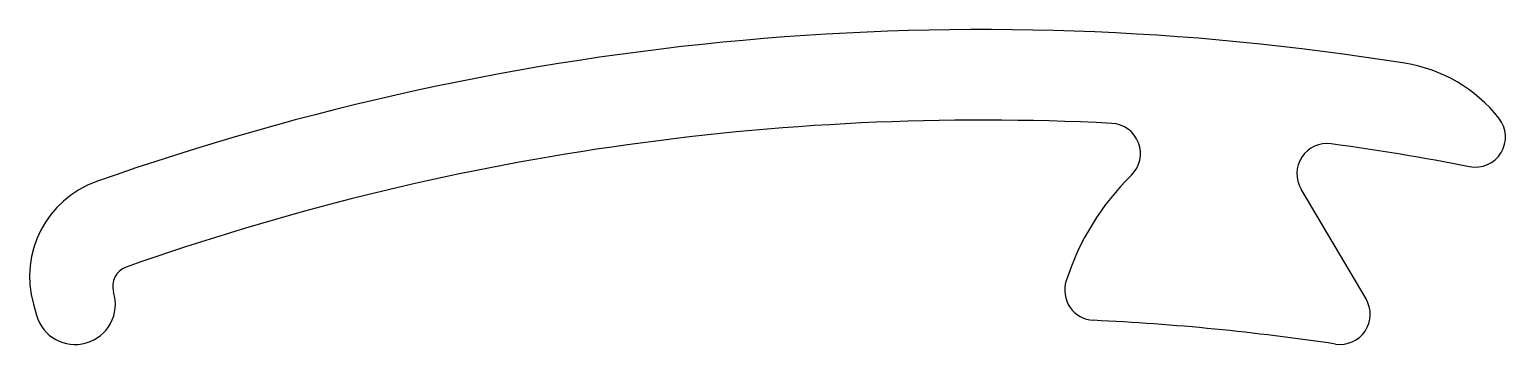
# Model space of a CAD drawing. Extents: x 883.3 to 898, y 724.9 to 728.
import ezdxf

# ---------------------------------------------------------------- set-up
doc = ezdxf.new("R2010")
doc.units = 0
doc.layers.get('0').update_dxf_attribs({"linetype": 'CONTINUOUS'})

msp = doc.modelspace()

# ---------------------------------------------------------------- linework, layer by layer
for p, q in [((896.604, 725.306), (895.958, 726.396)), ((883.341, 725.254), (883.372, 725.143))]:
    msp.add_line(p, q)
for centre, radius, start, end in [((892.789, 701.482), 26.5, 80.8757, 109.4405), ((896.754, 726.166), 1.5, 38.5646, 80.8757), ((892.789, 701.482), 25.6, 87.1225, 109.4548), ((894.059, 726.75), 0.3, 314.3666, 87.1225), ((897.692, 726.914), 0.3, 259.0885, 38.5646), ((896.216, 726.549), 0.3, 82.2154, 210.6485), ((892.789, 701.482), 25.6, 79.0885, 82.2154), ((884.302, 725.528), 1, 109.4405, 195.9228), ((896.066, 724.699), 2.569, 134.3666, 162.2119), ((884.33, 725.432), 0.2, 109.4548, 197.3938), ((893.905, 725.392), 0.3, 162.2119, 267.3284), ((883.757, 725.252), 0.4, 285.9228, 17.3938), ((896.346, 725.153), 0.3, 261.4546, 30.6485), ((883.757, 725.252), 0.4, 195.9228, 285.9228), ((892.789, 701.482), 23.636, 81.4546, 87.3284)]:
    msp.add_arc(centre, radius, start, end)

doc.saveas('drawing.dxf')
